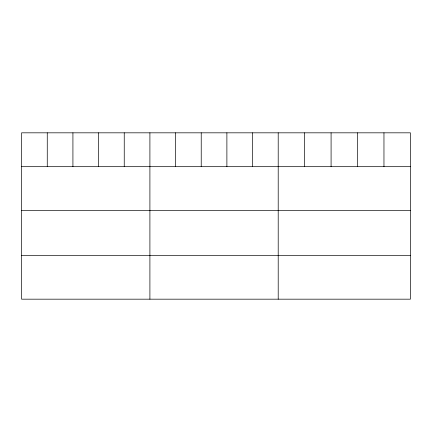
<?xml version="1.0" encoding="UTF-8"?>
<svg xmlns="http://www.w3.org/2000/svg" width="432" height="432" viewBox="0 0 432 432"><rect width="100%" height="100%" fill="white"/><g stroke="black" fill="none" stroke-linecap="round" stroke-linejoin="round"><path stroke-width="0.65" d="M410.4 166.682L410.4 299.176L21.6 299.176L21.6 132.824L410.4 132.824L410.4 166.682L21.6 166.682M21.6 210.406L410.4 210.406M21.6 255.452L410.4 255.452M383.962 132.824L383.962 166.682M357.523 132.824L357.523 166.682M331.085 132.824L331.085 166.682M304.646 132.824L304.646 166.682M278.208 132.824L278.208 299.176M252.547 132.824L252.547 166.682M226.886 132.824L226.886 166.682M201.226 132.824L201.226 166.682M175.565 132.824L175.565 166.682M149.904 132.824L149.904 299.176M124.243 132.824L124.243 166.682M98.582 132.824L98.582 166.682M72.922 132.824L72.922 166.682M47.261 132.824L47.261 166.682"/></g></svg>
